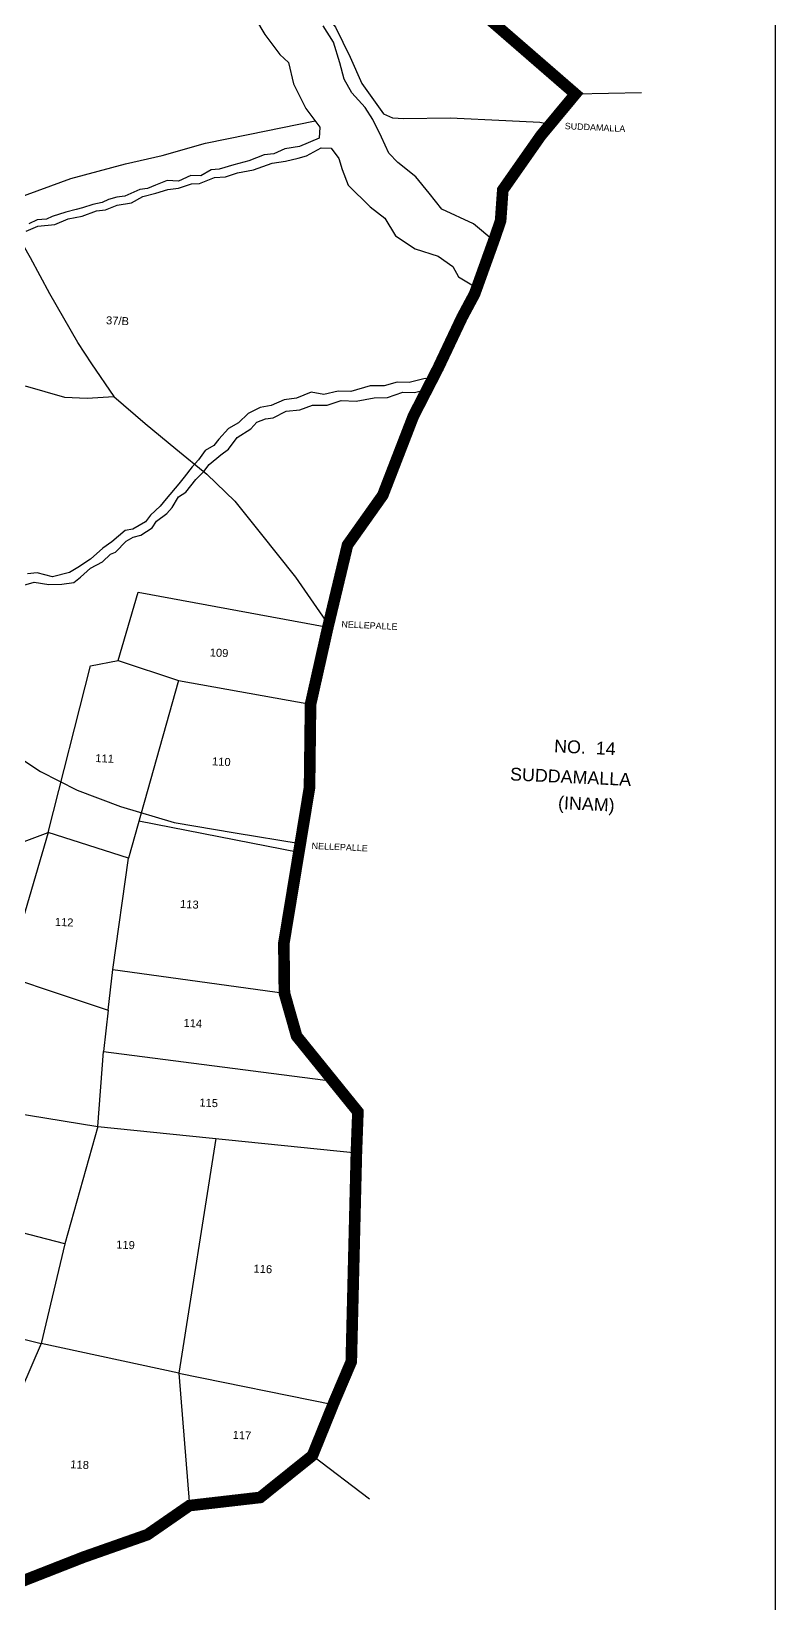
# Model space of a CAD drawing. Header units: inches. Extents: x 331863 to 341720, y 1578080 to 1585042.
# Drawn here: x 340790 to 341720, y 1582006 to 1583970 of the extents above; entities that cross this region are included whole.
import ezdxf

# ---------------------------------------------------------------- set-up
doc = ezdxf.new("R2010")
doc.units = ezdxf.units.IN
doc.header["$MEASUREMENT"] = 0
for name, pattern in [('ACAD_ISO02W100', [15, 12, -3]), ('ACAD_ISO03W100', [30, 12, -18]), ('ACAD_ISO07W100', [3, 0, -3]), ('BORDER', [1.75, 0.5, -0.25, 0.5, -0.25, 0, -0.25])]:
    doc.linetypes.add(name, pattern=pattern)
for name, color, linetype in [('C LINE COO', 6, 'Continuous'), ('CARTTRACK', 30, 'ACAD_ISO02W100'), ('NALA', 4, 'Continuous'), ('SURVEY_BND', 7, 'Continuous'), ('SURVEY_NO', 7, 'Continuous'), ('TEXT', 7, 'Continuous')]:
    doc.layers.add(name, color=color, linetype=linetype)
doc.layers.add('FOOTPATH', color=150, linetype='ACAD_ISO07W100', lineweight=30)
doc.layers.add('VILL_BOUNDARY', color=6, linetype='BORDER', lineweight=30)
doc.styles.get("Standard").update_dxf_attribs({"font": 'arial.ttf'})

msp = doc.modelspace()

# ---------------------------------------------------------------- linework, layer by layer
at = {"layer": 'C LINE COO', "color": 0}
msp.add_lwpolyline([(331863.1, 1578079.6), (341720, 1578079.6), (341720, 1585041.6), (331863.1, 1585041.6), (331863.1, 1578079.6)], dxfattribs=at)
at = {"layer": 'CARTTRACK', "linetype": 'ByBlock'}
for points in [[(340893, 1583514), (340865.3, 1583554.9), (340847.9, 1583581.6), (340812.8, 1583642.2), (340788.5, 1583687.2), (340759, 1583739.5), (340715, 1583802.5), (340670.4, 1583863.4), (340622.6, 1583923.9), (340579.2, 1583986.4), (340567.2, 1584000)], [(340781.9, 1583527.3), (340831.3, 1583513.3), (340859.4, 1583511.9), (340892.7, 1583514.3), (340931.8, 1583480.4), (340970.2, 1583448.6), (341008.9, 1583417), (341043.9, 1583383.4), (341075.8, 1583343.9), (341119.8, 1583288.2), (341161, 1583228.8)], [(340273.6, 1583513.7), (340318.4, 1583497), (340339.3, 1583480.8), (340345.5, 1583462.3), (340395.6, 1583442.3), (340452.3, 1583423.3), (340483.2, 1583410.6), (340517.6, 1583372.9), (340548.9, 1583332.6), (340566.3, 1583309.1), (340597.3, 1583269.5), (340639.9, 1583219.8), (340684.8, 1583157.1), (340729.7, 1583110.6), (340764, 1583070.2), (340801, 1583045.8), (340847.1, 1583022.3), (340901.2, 1583002.1), (340968.1, 1582981.8), (341044.5, 1582968.9), (341125.9, 1582955.5)]]:
    msp.add_lwpolyline(points, dxfattribs=at)
at = {"layer": 'FOOTPATH', "linetype": 'ByBlock'}
for points in [[(341217.1, 1584122.8), (341176.3, 1584065.3), (341143.3, 1584007.6), (341170, 1583975.5), (341188.4, 1583937.8), (341202.9, 1583905.1), (341229.7, 1583867.1), (341241.3, 1583862.2), (341255.4, 1583861.5), (341313.4, 1583862.2), (341383, 1583859), (341425.2, 1583857), (341436.2, 1583854.6), (341438.2, 1583854.1)], [(340504.7, 1583661.7), (340529, 1583671.4), (340568, 1583686.3), (340630.4, 1583707.5), (340680.2, 1583726), (340715.8, 1583742.7), (340772, 1583761.7), (340839.1, 1583786.4), (340907.5, 1583804.6), (340953.2, 1583815.2), (341007.3, 1583830.6), (341060.6, 1583841.3), (341144.4, 1583858.3)]]:
    msp.add_lwpolyline(points, dxfattribs=at)
at = {"layer": 'NALA', "linetype": 'ByBlock'}
for points in [[(341069.7, 1583986), (341081.4, 1583966.4), (341100.5, 1583941.4), (341111, 1583931.3), (341117.2, 1583904.7), (341132.8, 1583873.7), (341150.1, 1583850.7), (341149.3, 1583836.8), (341125, 1583826.2), (341106.6, 1583823.4), (341092.7, 1583817.2), (341080.7, 1583815.8), (341061.6, 1583808.6), (341042.6, 1583803.7), (341024.6, 1583798.2), (341014.6, 1583797.4), (341001.4, 1583789.7), (340988.9, 1583790.3), (340973.6, 1583783.1), (340959.6, 1583783.8), (340944.7, 1583778), (340934.8, 1583774), (340925.3, 1583772.6), (340906.5, 1583764.2), (340896.6, 1583763), (340886.1, 1583760.1), (340878.3, 1583756.5), (340866.5, 1583753.9), (340853.5, 1583749.8), (340845.7, 1583747.7), (340832.9, 1583744.5), (340815.8, 1583738.9), (340808.5, 1583735.8), (340797, 1583734.9), (340786.7, 1583730)], [(341367.7, 1583708.7), (341342.3, 1583729.6), (341303, 1583748), (341287.1, 1583768.2), (341270.3, 1583788.4), (341247.9, 1583806.3), (341236.6, 1583818.1), (341227.3, 1583838), (341216.6, 1583860.2), (341206.9, 1583875.2), (341190.2, 1583893.3), (341180.8, 1583910.4), (341175.3, 1583930.8), (341167.5, 1583956.8), (341154.3, 1583977.1)], [(340783, 1583720.5), (340797.8, 1583726.9), (340819.1, 1583729), (340835.9, 1583736), (340853, 1583739.2), (340871, 1583746.1), (340882.2, 1583747.2), (340896.8, 1583753), (340914.7, 1583756.2), (340929.2, 1583764.1), (340945.2, 1583767.9), (340960.4, 1583772.8), (340973.5, 1583774.2), (340989.7, 1583779.6), (340999.8, 1583780.3), (341018.8, 1583787.5), (341032.5, 1583788.5), (341047.2, 1583793.6), (341067.5, 1583797.3), (341090.6, 1583805.4), (341107.4, 1583808.2), (341123.1, 1583811.8), (341133.8, 1583814.7), (341152, 1583824.7), (341164.6, 1583824.2), (341174, 1583811.5), (341178.2, 1583797.5), (341185.8, 1583777.9), (341213.4, 1583751.2), (341231.6, 1583736.9), (341244.9, 1583715), (341269.5, 1583698.7), (341298.3, 1583689.6), (341316.4, 1583676.5), (341323.7, 1583663.5), (341346.5, 1583649.7)], [(341290.4, 1583534.6), (341282, 1583536.4), (341262, 1583531.5), (341246.9, 1583532.2), (341230.7, 1583527.3), (341213.1, 1583527.6), (341189.2, 1583520.2), (341173.1, 1583520.9), (341155.4, 1583516.6), (341139.3, 1583519.4), (341121.3, 1583512.2), (341105.7, 1583509.8), (341089.6, 1583502.9), (341075.7, 1583500.3), (341060.6, 1583492.9), (341048.8, 1583481.2), (341036.1, 1583474), (341023.9, 1583460.6), (341017.8, 1583453), (341007, 1583446.6), (340998.5, 1583435), (340990.8, 1583426.1), (340980.7, 1583413.3), (340974, 1583405.1), (340958.1, 1583386.3), (340950.7, 1583377), (340938.7, 1583365.9), (340932.4, 1583357.4), (340916.7, 1583348.5), (340906.8, 1583346.8), (340890.3, 1583332.6), (340879.2, 1583324.8), (340863.5, 1583310.7), (340847.6, 1583300.4), (340837.3, 1583294.3), (340816.1, 1583288.9), (340796.9, 1583293.8), (340784.7, 1583292.6)], [(340768.6, 1583275.1), (340793.2, 1583282.3), (340811.7, 1583279.2), (340827.9, 1583279.6), (340842.9, 1583281.9), (340851.1, 1583288.3), (340863.8, 1583299.5), (340878.7, 1583307.4), (340888.6, 1583317.3), (340894.7, 1583319.7), (340908, 1583333.2), (340917, 1583338.3), (340926.5, 1583341), (340940.9, 1583350.1), (340946.2, 1583358.2), (340959.2, 1583368), (340965.8, 1583375.5), (340973.8, 1583388.9), (340982.8, 1583394.6), (340995.2, 1583410.5), (341005.4, 1583420.6), (341012.1, 1583429), (341026.6, 1583441.1), (341036.1, 1583448.5), (341046.8, 1583462.8), (341064.1, 1583473.7), (341071.7, 1583482.2), (341082.4, 1583486.4), (341091.8, 1583487.3), (341108.2, 1583495.8), (341125.1, 1583497.3), (341141.1, 1583503.2), (341159.4, 1583503.1), (341176.8, 1583509.2), (341195.7, 1583508.4), (341218.1, 1583512.5), (341234.8, 1583512.7), (341254.2, 1583519.6), (341268.5, 1583518.9), (341285.6, 1583523.2)]]:
    msp.add_lwpolyline(points, dxfattribs=at)
at = {"layer": 'SURVEY_BND', "linetype": 'ByBlock'}
for points in [[(340898.3, 1583184.3), (340923.3, 1583269.7), (341160.3, 1583225.8)], [(340810.6, 1582969.3), (340863.7, 1583177.7), (340898.3, 1583184.3), (340973.5, 1583159.5), (340911.1, 1582937.5)], [(340973.5, 1583159.5), (341138.7, 1583129.6)], [(340676.8, 1582919.5), (340810.6, 1582969.3)], [(340891.4, 1582798.5), (340911.1, 1582937.5), (340810.6, 1582969.3), (340758.1, 1582790.1)], [(340924.2, 1582984.2), (341124.1, 1582945)], [(340700.8, 1582809.3), (340885.5, 1582747.4), (340879.7, 1582695.8)], [(340885.5, 1582747.4), (340891.4, 1582798.5), (341106, 1582768.9)], [(340612.9, 1582755.8), (340644.3, 1582587), (340655.6, 1582637.6), (340872.7, 1582602.3), (340879.7, 1582695.8), (341166.9, 1582658.8)], [(340872.7, 1582602.3), (340831.5, 1582455.4), (340644.9, 1582504.1)], [(340872.7, 1582602.3), (341196, 1582569.2)], [(341020.1, 1582587.2), (340973.9, 1582293.9), (340801.8, 1582331.1)], [(340831.5, 1582455.4), (340801.8, 1582331.1)], [(340592.3, 1582383.4), (340801.8, 1582331.1), (340727.6, 1582160), (340688.7, 1582170.2)], [(340973.9, 1582293.9), (341166.9, 1582254.8)], [(340973.9, 1582293.9), (340987.3, 1582128.6)]]:
    msp.add_lwpolyline(points, dxfattribs=at)
at = {"layer": 'VILL_BOUNDARY', "color": 6, "linetype": 'ACAD_ISO03W100', "lineweight": -2, "ltscale": 3, "const_width": 14.5}
msp.add_lwpolyline([(340713.4, 1582008.8), (340854.6, 1582064.1), (340934.8, 1582092.3), (340987.3, 1582128.6), (341075.8, 1582138.8), (341141.1, 1582191.2), (341168.4, 1582258.6), (341189.6, 1582308.4), (341196, 1582569.2), (341197.9, 1582620.5), (341121.3, 1582715.1), (341106, 1582768.9), (341105.3, 1582831), (341137.4, 1583025.6), (341138.7, 1583129.6), (341160.3, 1583225.8), (341184.9, 1583328.6), (341229, 1583390.8), (341267.3, 1583489.7), (341298.2, 1583549.8), (341328, 1583612.8), (341343.8, 1583642.3), (341369.2, 1583712.9), (341376.3, 1583733.8), (341379, 1583772.1), (341426.5, 1583839.9), (341469.8, 1583892), (341360.9, 1583986.4)], dxfattribs=at)
at = {"layer": 'VILL_BOUNDARY', "linetype": 'ByBlock'}
for points in [[(341469.8, 1583892), (341552.5, 1583893.8)], [(341141.1, 1582191.2), (341212.2, 1582136.9)]]:
    msp.add_lwpolyline(points, dxfattribs=at)

# ---------------------------------------------------------------- texts
at = {"layer": 'SURVEY_NO', "linetype": 'ByBlock'}
for s, p in [('37/B ', (340882.8, 1583604.4)), ('109', (341012.5, 1583189.5)), ('111', (340869.4, 1583057.5)), ('110', (341015.3, 1583053.4)), ('113', (340975.4, 1582875.3)), ('112', (340818.8, 1582853)), ('114', (340979.7, 1582726.8)), ('115', (340999.5, 1582627.3)), ('119', (340895.5, 1582449.9)), ('116', (341067.2, 1582419.8)), ('117', (341041.1, 1582212.1)), ('118', (340838.2, 1582175.3))]:
    msp.add_text(s, height=9.99, rotation=357.3215, dxfattribs=at).set_placement(p)
at = {"layer": 'TEXT', "linetype": 'ByBlock'}
for s, height, p in [('SUDDAMALLA', 8, (341456.3, 1583848.1)), ('NELLEPALLE', 8, (341177.1, 1583225.8)), ('NO.  14', 15.99, (341442.9, 1583069.6)), ('SUDDAMALLA', 15.99, (341387.8, 1583034.6)), ('(INAM)', 15.99, (341447.8, 1582998.9)), ('NELLEPALLE', 8, (341139.9, 1582949))]:
    msp.add_text(s, height=height, rotation=357.3215, dxfattribs=at).set_placement(p)

doc.saveas('drawing.dxf')
